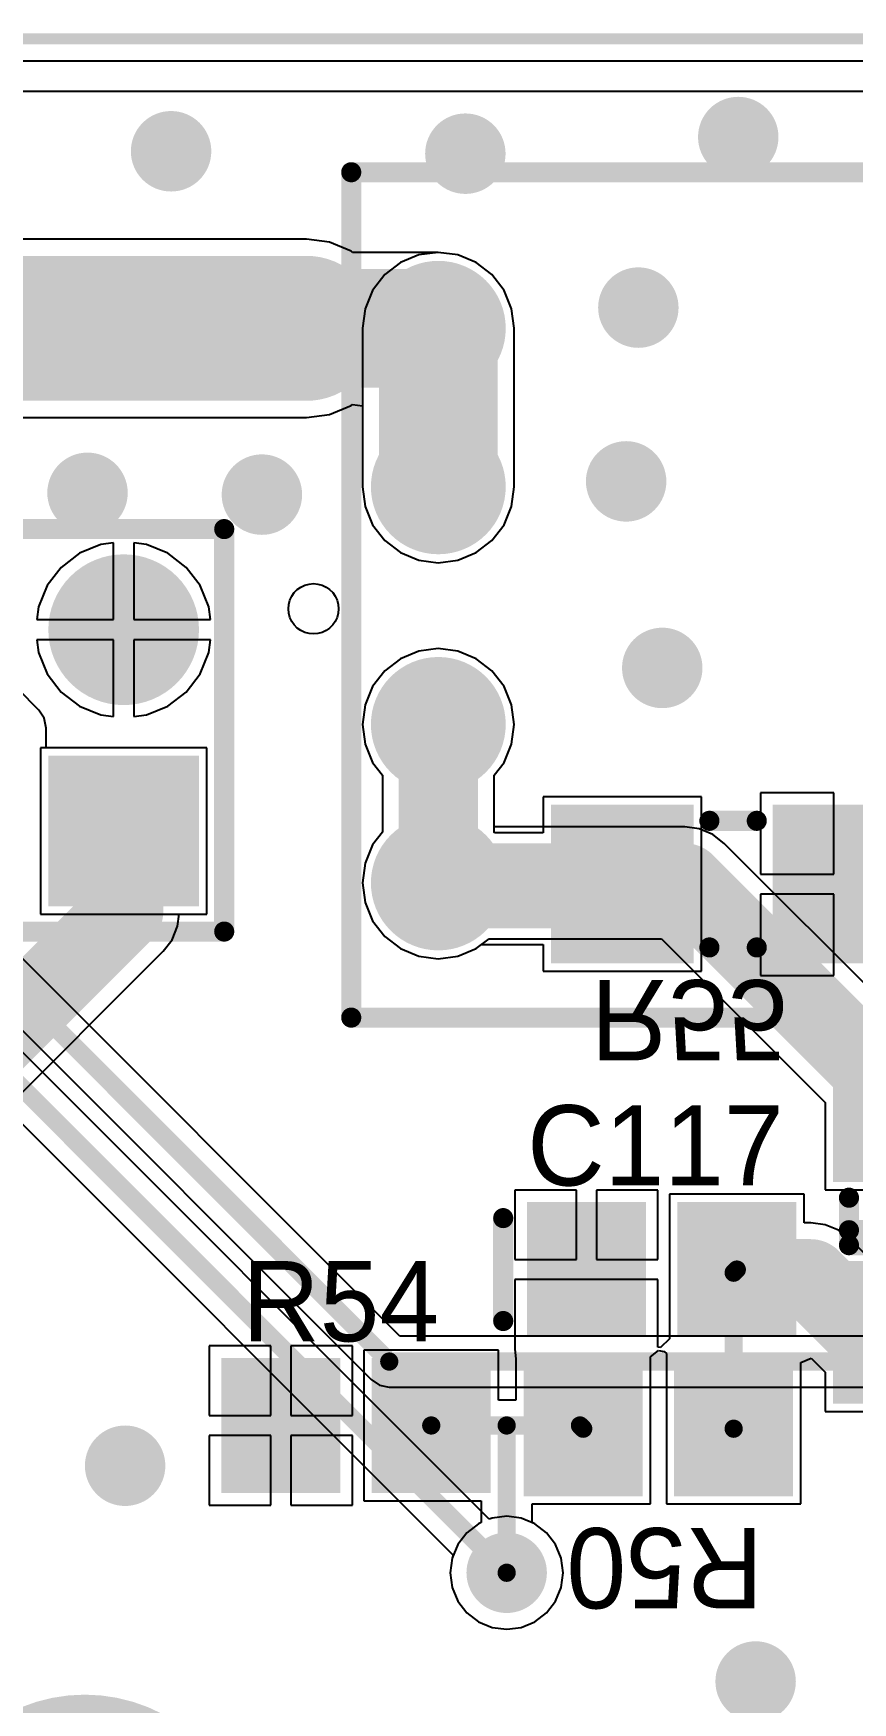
# Model space of a CAD drawing. Header units: millimetres. Extents: x 0 to 7.36, y -3.03 to 0.
# Drawn here: x 4.187 to 4.594, y -0.827 to 0.003 of the extents above; entities that cross this region are included whole.
import ezdxf

# ---------------------------------------------------------------- set-up
doc = ezdxf.new("R2010")
doc.units = ezdxf.units.MM
doc.header["$MEASUREMENT"] = 0
for name, color, linetype in [('BottomLayer', 5, 'Continuous'), ('BottomOverlay', 54, 'Continuous'), ('BottomPaste', 16, 'Continuous'), ('BottomSolder', 6, 'Continuous'), ('KeepOutLayer', 6, 'Continuous'), ('MultiLayer', 9, 'Continuous'), ('PadHoleLayer', 156, 'Continuous'), ('TopLayer', 1, 'Continuous'), ('TopOverlay', 2, 'Continuous'), ('TopPaste', 8, 'Continuous'), ('TopSolder', 216, 'Continuous'), ('ViaHoleLayer', 16, 'Continuous')]:
    doc.layers.add(name, color=color, linetype=linetype)

# ---------------------------------------------------------------- blocks, each defined once
blk = doc.blocks.new('SWR_TANDEM_MATCH_5')
at = {"layer": 'BottomLayer', "const_width": 0.02953}
for points in [[(-0.35512, 0.13248, 1), (-0.32559, 0.13248, 1)], [(0.19606, 0.13248, 1), (0.22559, 0.13248, 1)], [(-0.35512, 0.05374, 1), (-0.32559, 0.05374, 1)], [(0.31417, -0.00532, 1), (0.3437, -0.00532, 1)], [(-0.35512, -0.06437, 1), (-0.32559, -0.06437, 1)], [(-0.35512, -0.14311, 1), (-0.32559, -0.14311, 1)], [(0.19606, -0.14311, 1), (0.22559, -0.14311, 1)]]:
    blk.add_lwpolyline(points, format="xyb", close=True, dxfattribs=at)
at = {"layer": 'BottomSolder', "const_width": 0.03353}
for points in [[(-0.35712, 0.13248, 1), (-0.32359, 0.13248, 1)], [(0.19406, 0.13248, 1), (0.22759, 0.13248, 1)], [(-0.35712, 0.05374, 1), (-0.32359, 0.05374, 1)], [(0.31217, -0.00532, 1), (0.3457, -0.00532, 1)], [(-0.35712, -0.06437, 1), (-0.32359, -0.06437, 1)], [(-0.35712, -0.14311, 1), (-0.32359, -0.14311, 1)], [(0.19406, -0.14311, 1), (0.22759, -0.14311, 1)]]:
    blk.add_lwpolyline(points, format="xyb", close=True, dxfattribs=at)
at = {"layer": 'MultiLayer', "const_width": 0.02953}
for points in [[(-0.35512, 0.13248, 1), (-0.32559, 0.13248, 1)], [(0.19606, 0.13248, 1), (0.22559, 0.13248, 1)], [(-0.35512, 0.05374, 1), (-0.32559, 0.05374, 1)], [(0.31417, -0.00532, 1), (0.3437, -0.00532, 1)], [(-0.35512, -0.06437, 1), (-0.32559, -0.06437, 1)], [(-0.35512, -0.14311, 1), (-0.32559, -0.14311, 1)], [(0.19606, -0.14311, 1), (0.22559, -0.14311, 1)]]:
    blk.add_lwpolyline(points, format="xyb", close=True, dxfattribs=at)
at = {"layer": 'PadHoleLayer', "const_width": 0.01772}
for points in [[(-0.34921, 0.13248, 1), (-0.3315, 0.13248, 1)], [(0.20197, 0.13248, 1), (0.21969, 0.13248, 1)], [(-0.34921, 0.05374, 1), (-0.3315, 0.05374, 1)], [(0.32008, -0.00532, 1), (0.3378, -0.00532, 1)], [(-0.34921, -0.06437, 1), (-0.3315, -0.06437, 1)], [(-0.34921, -0.14311, 1), (-0.3315, -0.14311, 1)], [(0.20197, -0.14311, 1), (0.21969, -0.14311, 1)]]:
    blk.add_lwpolyline(points, format="xyb", close=True, dxfattribs=at)
at = {"layer": 'TopLayer', "const_width": 0.02953}
for points in [[(-0.35512, 0.13248, 1), (-0.32559, 0.13248, 1)], [(0.19606, 0.13248, 1), (0.22559, 0.13248, 1)], [(-0.35512, 0.05374, 1), (-0.32559, 0.05374, 1)], [(0.31417, -0.00532, 1), (0.3437, -0.00532, 1)], [(-0.35512, -0.06437, 1), (-0.32559, -0.06437, 1)], [(-0.35512, -0.14311, 1), (-0.32559, -0.14311, 1)], [(0.19606, -0.14311, 1), (0.22559, -0.14311, 1)]]:
    blk.add_lwpolyline(points, format="xyb", close=True, dxfattribs=at)
at = {"layer": 'TopOverlay', "const_width": 0.01}
for points in [[(-0.38366, 0.21004), (0.38366, 0.21004)], [(-0.38366, -0.21004), (-0.38366, 0.21004)], [(0.38366, -0.21004), (0.38366, 0.21004)], [(-0.38366, -0.21004), (0.38366, -0.21004)]]:
    blk.add_lwpolyline(points, dxfattribs=at)
at = {"layer": 'TopOverlay', "const_width": 0.005}
for points in [[(-0.38616, 0.21004, 1), (-0.38116, 0.21004, 1)], [(-0.38616, 0.21004, 1), (-0.38116, 0.21004, 1)], [(0.38116, 0.21004, 1), (0.38616, 0.21004, 1)], [(0.38116, 0.21004, 1), (0.38616, 0.21004, 1)], [(-0.38616, -0.21004, 1), (-0.38116, -0.21004, 1)], [(-0.38616, -0.21004, 1), (-0.38116, -0.21004, 1)], [(0.38116, -0.21004, 1), (0.38616, -0.21004, 1)], [(0.38116, -0.21004, 1), (0.38616, -0.21004, 1)]]:
    blk.add_lwpolyline(points, format="xyb", close=True, dxfattribs=at)
at = {"layer": 'TopSolder', "const_width": 0.03353}
for points in [[(-0.35712, 0.13248, 1), (-0.32359, 0.13248, 1)], [(0.19406, 0.13248, 1), (0.22759, 0.13248, 1)], [(-0.35712, 0.05374, 1), (-0.32359, 0.05374, 1)], [(0.31217, -0.00532, 1), (0.3457, -0.00532, 1)], [(-0.35712, -0.06437, 1), (-0.32359, -0.06437, 1)], [(-0.35712, -0.14311, 1), (-0.32359, -0.14311, 1)], [(0.19406, -0.14311, 1), (0.22759, -0.14311, 1)]]:
    blk.add_lwpolyline(points, format="xyb", close=True, dxfattribs=at)
blk = doc.blocks.new('90131_0124_B_6')
at = {"layer": 'BottomLayer', "const_width": 0.03346}
for points in [[(-0.06673, 0.05, 1), (-0.03327, 0.05, 1)], [(0.03327, 0.05, 1), (0.06673, 0.05, 1)], [(0.13327, 0.05, 1), (0.16673, 0.05, 1)], [(-0.16673, -0.05, 1), (-0.13327, -0.05, 1)], [(-0.06673, -0.05, 1), (-0.03327, -0.05, 1)], [(0.03327, -0.05, 1), (0.06673, -0.05, 1)], [(0.13327, -0.05, 1), (0.16673, -0.05, 1)]]:
    blk.add_lwpolyline(points, format="xyb", close=True, dxfattribs=at)
at = {"layer": 'BottomLayer'}
blk.add_solid([(-0.18346, 0.01654), (-0.11654, 0.01654), (-0.18346, 0.08346), (-0.11654, 0.08346)], dxfattribs=at)
at = {"layer": 'BottomOverlay', "const_width": 0.01}
for points in [[(0.2, 0.1), (-0.2, 0.1)], [(-0.2, 0.1), (-0.2, -0.1)], [(0.2, 0.1), (0.2, -0.1)], [(0.2, -0.1), (-0.2, -0.1)]]:
    blk.add_lwpolyline(points, dxfattribs=at)
at = {"layer": 'BottomOverlay', "const_width": 0.005}
for points in [[(-0.2025, 0.1, 1), (-0.1975, 0.1, 1)], [(-0.2025, 0.1, 1), (-0.1975, 0.1, 1)], [(0.1975, 0.1, 1), (0.2025, 0.1, 1)], [(0.1975, 0.1, 1), (0.2025, 0.1, 1)], [(-0.2025, -0.1, 1), (-0.1975, -0.1, 1)], [(-0.2025, -0.1, 1), (-0.1975, -0.1, 1)], [(0.1975, -0.1, 1), (0.2025, -0.1, 1)], [(0.1975, -0.1, 1), (0.2025, -0.1, 1)]]:
    blk.add_lwpolyline(points, format="xyb", close=True, dxfattribs=at)
at = {"layer": 'BottomSolder', "const_width": 0.03746}
for points in [[(-0.06873, 0.05, 1), (-0.03127, 0.05, 1)], [(0.03127, 0.05, 1), (0.06873, 0.05, 1)], [(0.13127, 0.05, 1), (0.16873, 0.05, 1)], [(-0.16873, -0.05, 1), (-0.13127, -0.05, 1)], [(-0.06873, -0.05, 1), (-0.03127, -0.05, 1)], [(0.03127, -0.05, 1), (0.06873, -0.05, 1)], [(0.13127, -0.05, 1), (0.16873, -0.05, 1)]]:
    blk.add_lwpolyline(points, format="xyb", close=True, dxfattribs=at)
at = {"layer": 'BottomSolder'}
blk.add_solid([(-0.18746, 0.01254), (-0.11254, 0.01254), (-0.18746, 0.08746), (-0.11254, 0.08746)], dxfattribs=at)
at = {"layer": 'MultiLayer', "const_width": 0.03346}
for points in [[(-0.06673, 0.05, 1), (-0.03327, 0.05, 1)], [(0.03327, 0.05, 1), (0.06673, 0.05, 1)], [(0.13327, 0.05, 1), (0.16673, 0.05, 1)], [(-0.16673, -0.05, 1), (-0.13327, -0.05, 1)], [(-0.06673, -0.05, 1), (-0.03327, -0.05, 1)], [(0.03327, -0.05, 1), (0.06673, -0.05, 1)], [(0.13327, -0.05, 1), (0.16673, -0.05, 1)]]:
    blk.add_lwpolyline(points, format="xyb", close=True, dxfattribs=at)
at = {"layer": 'MultiLayer'}
blk.add_solid([(-0.18346, 0.01654), (-0.11654, 0.01654), (-0.18346, 0.08346), (-0.11654, 0.08346)], dxfattribs=at)
at = {"layer": 'PadHoleLayer', "const_width": 0.02165}
for points in [[(-0.16083, 0.05, 1), (-0.13917, 0.05, 1)], [(-0.06083, 0.05, 1), (-0.03917, 0.05, 1)], [(0.03917, 0.05, 1), (0.06083, 0.05, 1)], [(0.13917, 0.05, 1), (0.16083, 0.05, 1)], [(-0.16083, -0.05, 1), (-0.13917, -0.05, 1)], [(-0.06083, -0.05, 1), (-0.03917, -0.05, 1)], [(0.03917, -0.05, 1), (0.06083, -0.05, 1)], [(0.13917, -0.05, 1), (0.16083, -0.05, 1)]]:
    blk.add_lwpolyline(points, format="xyb", close=True, dxfattribs=at)
at = {"layer": 'TopLayer', "const_width": 0.03346}
for points in [[(-0.06673, 0.05, 1), (-0.03327, 0.05, 1)], [(0.03327, 0.05, 1), (0.06673, 0.05, 1)], [(0.13327, 0.05, 1), (0.16673, 0.05, 1)], [(-0.16673, -0.05, 1), (-0.13327, -0.05, 1)], [(-0.06673, -0.05, 1), (-0.03327, -0.05, 1)], [(0.03327, -0.05, 1), (0.06673, -0.05, 1)], [(0.13327, -0.05, 1), (0.16673, -0.05, 1)]]:
    blk.add_lwpolyline(points, format="xyb", close=True, dxfattribs=at)
at = {"layer": 'TopLayer'}
blk.add_solid([(-0.18346, 0.01654), (-0.11654, 0.01654), (-0.18346, 0.08346), (-0.11654, 0.08346)], dxfattribs=at)
at = {"layer": 'TopSolder', "const_width": 0.03746}
for points in [[(-0.06873, 0.05, 1), (-0.03127, 0.05, 1)], [(0.03127, 0.05, 1), (0.06873, 0.05, 1)], [(0.13127, 0.05, 1), (0.16873, 0.05, 1)], [(-0.16873, -0.05, 1), (-0.13127, -0.05, 1)], [(-0.06873, -0.05, 1), (-0.03127, -0.05, 1)], [(0.03127, -0.05, 1), (0.06873, -0.05, 1)], [(0.13127, -0.05, 1), (0.16873, -0.05, 1)]]:
    blk.add_lwpolyline(points, format="xyb", close=True, dxfattribs=at)
at = {"layer": 'TopSolder'}
blk.add_solid([(-0.18746, 0.01254), (-0.11254, 0.01254), (-0.18746, 0.08746), (-0.11254, 0.08746)], dxfattribs=at)
blk = doc.blocks.new('DIODE_1206_34')
at = {"layer": 'TopLayer'}
for points in [[(-0.08661, -0.03543), (-0.02362, -0.03543), (-0.08661, 0.03543), (-0.02362, 0.03543)], [(0.02362, -0.03543), (0.08661, -0.03543), (0.02362, 0.03543), (0.08661, 0.03543)]]:
    blk.add_solid(points, dxfattribs=at)
at = {"layer": 'TopOverlay', "const_width": 0.01}
for points in [[(-0.01182, 0.03146), (-0.01182, -0.03146)], [(-0.01178, 0.03146), (0.01178, 0.03146)], [(-0.00437, 0.03146), (-0.00437, -0.03146)], [(-0.01178, -0.03146), (0.01178, -0.03146)]]:
    blk.add_lwpolyline(points, dxfattribs=at)
at = {"layer": 'TopOverlay', "const_width": 0.005}
for points in [[(-0.01431, 0.03146, 1), (-0.00932, 0.03146, 1)], [(-0.01428, 0.03146, 1), (-0.00928, 0.03146, 1)], [(-0.00687, 0.03146, 1), (-0.00187, 0.03146, 1)], [(0.00928, 0.03146, 1), (0.01428, 0.03146, 1)], [(-0.01431, -0.03146, 1), (-0.00932, -0.03146, 1)], [(-0.01428, -0.03146, 1), (-0.00928, -0.03146, 1)], [(-0.00687, -0.03146, 1), (-0.00187, -0.03146, 1)], [(0.00928, -0.03146, 1), (0.01428, -0.03146, 1)]]:
    blk.add_lwpolyline(points, format="xyb", close=True, dxfattribs=at)
at = {"layer": 'TopPaste'}
for points in [[(-0.08661, -0.03543), (-0.02362, -0.03543), (-0.08661, 0.03543), (-0.02362, 0.03543)], [(0.02362, -0.03543), (0.08661, -0.03543), (0.02362, 0.03543), (0.08661, 0.03543)]]:
    blk.add_solid(points, dxfattribs=at)
at = {"layer": 'TopSolder'}
for points in [[(-0.09061, -0.03943), (-0.01962, -0.03943), (-0.09061, 0.03943), (-0.01962, 0.03943)], [(0.01962, -0.03943), (0.09061, -0.03943), (0.01962, 0.03943), (0.09061, 0.03943)]]:
    blk.add_solid(points, dxfattribs=at)
blk = doc.blocks.new('RES_1206_B_55')
at = {"layer": 'BottomLayer'}
for points in [[(-0.08661, -0.03543), (-0.02362, -0.03543), (-0.08661, 0.03543), (-0.02362, 0.03543)], [(0.02362, -0.03543), (0.08661, -0.03543), (0.02362, 0.03543), (0.08661, 0.03543)]]:
    blk.add_solid(points, dxfattribs=at)
at = {"layer": 'BottomOverlay', "const_width": 0.01}
for points in [[(-0.01178, 0.03146), (0.01178, 0.03146)], [(-0.01178, -0.03146), (0.01178, -0.03146)]]:
    blk.add_lwpolyline(points, dxfattribs=at)
at = {"layer": 'BottomOverlay', "const_width": 0.005}
for points in [[(-0.01428, 0.03146, 1), (-0.00928, 0.03146, 1)], [(0.00928, 0.03146, 1), (0.01428, 0.03146, 1)], [(-0.01428, -0.03146, 1), (-0.00928, -0.03146, 1)], [(0.00928, -0.03146, 1), (0.01428, -0.03146, 1)]]:
    blk.add_lwpolyline(points, format="xyb", close=True, dxfattribs=at)
at = {"layer": 'BottomPaste'}
for points in [[(-0.08661, -0.03543), (-0.02362, -0.03543), (-0.08661, 0.03543), (-0.02362, 0.03543)], [(0.02362, -0.03543), (0.08661, -0.03543), (0.02362, 0.03543), (0.08661, 0.03543)]]:
    blk.add_solid(points, dxfattribs=at)
at = {"layer": 'BottomSolder'}
for points in [[(-0.09061, -0.03943), (-0.01962, -0.03943), (-0.09061, 0.03943), (-0.01962, 0.03943)], [(0.01962, -0.03943), (0.09061, -0.03943), (0.01962, 0.03943), (0.09061, 0.03943)]]:
    blk.add_solid(points, dxfattribs=at)
blk = doc.blocks.new('RES_0805_136')
at = {"layer": 'TopLayer'}
for points in [[(-0.06299, -0.02953), (-0.01181, -0.02953), (-0.06299, 0.02953), (-0.01181, 0.02953)], [(0.01181, -0.02953), (0.06299, -0.02953), (0.01181, 0.02953), (0.06299, 0.02953)]]:
    blk.add_solid(points, dxfattribs=at)
at = {"layer": 'TopPaste'}
for points in [[(-0.06299, -0.02953), (-0.01181, -0.02953), (-0.06299, 0.02953), (-0.01181, 0.02953)], [(0.01181, -0.02953), (0.06299, -0.02953), (0.01181, 0.02953), (0.06299, 0.02953)]]:
    blk.add_solid(points, dxfattribs=at)
at = {"layer": 'TopSolder'}
for points in [[(-0.06699, -0.03353), (-0.00781, -0.03353), (-0.06699, 0.03353), (-0.00781, 0.03353)], [(0.00781, -0.03353), (0.06699, -0.03353), (0.00781, 0.03353), (0.06699, 0.03353)]]:
    blk.add_solid(points, dxfattribs=at)
blk = doc.blocks.new('RES_0805_210')
at = {"layer": 'TopLayer'}
for points in [[(-0.06299, -0.02953), (-0.01181, -0.02953), (-0.06299, 0.02953), (-0.01181, 0.02953)], [(0.01181, -0.02953), (0.06299, -0.02953), (0.01181, 0.02953), (0.06299, 0.02953)]]:
    blk.add_solid(points, dxfattribs=at)
at = {"layer": 'TopPaste'}
for points in [[(-0.06299, -0.02953), (-0.01181, -0.02953), (-0.06299, 0.02953), (-0.01181, 0.02953)], [(0.01181, -0.02953), (0.06299, -0.02953), (0.01181, 0.02953), (0.06299, 0.02953)]]:
    blk.add_solid(points, dxfattribs=at)
at = {"layer": 'TopSolder'}
for points in [[(-0.06699, -0.03353), (-0.00781, -0.03353), (-0.06699, 0.03353), (-0.00781, 0.03353)], [(0.00781, -0.03353), (0.06699, -0.03353), (0.00781, 0.03353), (0.06699, 0.03353)]]:
    blk.add_solid(points, dxfattribs=at)
blk = doc.blocks.new('CAP_0805_259')
at = {"layer": 'TopLayer'}
for points in [[(-0.05511, -0.02953), (-0.00393, -0.02953), (-0.05511, 0.02953), (-0.00393, 0.02953)], [(0.0197, -0.02953), (0.07088, -0.02953), (0.0197, 0.02953), (0.07088, 0.02953)]]:
    blk.add_solid(points, dxfattribs=at)
at = {"layer": 'TopOverlay', "const_width": 0.01}
blk.add_lwpolyline([(-0.07088, -0.02557), (-0.07088, 0.02557)], dxfattribs=at)
at = {"layer": 'TopOverlay', "const_width": 0.005}
for points in [[(-0.07338, 0.02557, 1), (-0.06838, 0.02557, 1)], [(-0.07338, -0.02557, 1), (-0.06838, -0.02557, 1)]]:
    blk.add_lwpolyline(points, format="xyb", close=True, dxfattribs=at)
at = {"layer": 'TopPaste'}
for points in [[(-0.05511, -0.02953), (-0.00393, -0.02953), (-0.05511, 0.02953), (-0.00393, 0.02953)], [(0.0197, -0.02953), (0.07088, -0.02953), (0.0197, 0.02953), (0.07088, 0.02953)]]:
    blk.add_solid(points, dxfattribs=at)
at = {"layer": 'TopSolder'}
for points in [[(-0.05911, -0.03353), (0.00007, -0.03353), (-0.05911, 0.03353), (0.00007, 0.03353)], [(0.0157, -0.03353), (0.07488, -0.03353), (0.0157, 0.03353), (0.07488, 0.03353)]]:
    blk.add_solid(points, dxfattribs=at)

msp = doc.modelspace()

# ---------------------------------------------------------------- linework, layer by layer
at = {"layer": 'BottomLayer'}
for p, q in [((0.04957, -0.01084), (7.35137, -0.01084)), ((4.37867, -0.10737), (4.36957, -0.11114)), ((4.38843, -0.10609), (4.37867, -0.10737)), ((4.39819, -0.10737), (4.38843, -0.10609)), ((4.40729, -0.11114), (4.39819, -0.10737)), ((4.36957, -0.11114), (4.36175, -0.11714)), ((4.4151, -0.11714), (4.40729, -0.11114)), ((4.36175, -0.11714), (4.35576, -0.12495)), ((4.4211, -0.12495), (4.4151, -0.11714)), ((4.35576, -0.12495), (4.35199, -0.13405)), ((4.42487, -0.13405), (4.4211, -0.12495)), ((4.35199, -0.13405), (4.3507, -0.14381)), ((4.42615, -0.14381), (4.42487, -0.13405)), ((4.3507, -0.14381), (4.3507, -0.22255)), ((4.42615, -0.22255), (4.42615, -0.14381)), ((4.3507, -0.22255), (4.35199, -0.23231)), ((4.42487, -0.23231), (4.42615, -0.22255)), ((4.35199, -0.23231), (4.35576, -0.24141)), ((4.4211, -0.24141), (4.42487, -0.23231)), ((4.35576, -0.24141), (4.36175, -0.24923)), ((4.4151, -0.24923), (4.4211, -0.24141)), ((4.21004, -0.25561), (4.20096, -0.26258)), ((4.22061, -0.25123), (4.21004, -0.25561)), ((4.22696, -0.2504), (4.22061, -0.25123)), ((4.22696, -0.28858), (4.22696, -0.2504)), ((4.24331, -0.25123), (4.23696, -0.2504)), ((4.23696, -0.2504), (4.23696, -0.28858)), ((4.25388, -0.25561), (4.24331, -0.25123)), ((4.26296, -0.26258), (4.25388, -0.25561)), ((4.36175, -0.24923), (4.36957, -0.25522)), ((4.36957, -0.25522), (4.37867, -0.25899)), ((4.39819, -0.25899), (4.40729, -0.25522)), ((4.40729, -0.25522), (4.4151, -0.24923)), ((4.20096, -0.26258), (4.19399, -0.27166)), ((4.26993, -0.27166), (4.26296, -0.26258)), ((4.37867, -0.25899), (4.38843, -0.26028)), ((4.38843, -0.26028), (4.39819, -0.25899)), ((4.19399, -0.27166), (4.18961, -0.28223)), ((4.27431, -0.28223), (4.26993, -0.27166)), ((4.18961, -0.28223), (4.18878, -0.28858)), ((4.18878, -0.28858), (4.22696, -0.28858)), ((4.23696, -0.28858), (4.27514, -0.28858)), ((4.27514, -0.28858), (4.27431, -0.28223)), ((4.22696, -0.29858), (4.18878, -0.29858)), ((4.18878, -0.29858), (4.18961, -0.30493)), ((4.22696, -0.33676), (4.22696, -0.29858)), ((4.27514, -0.29858), (4.23696, -0.29858)), ((4.23696, -0.29858), (4.23696, -0.33676)), ((4.27431, -0.30493), (4.27514, -0.29858)), ((4.18961, -0.30493), (4.19399, -0.3155)), ((4.26993, -0.3155), (4.27431, -0.30493)), ((4.37867, -0.30422), (4.36957, -0.30799)), ((4.38843, -0.30294), (4.37867, -0.30422)), ((4.39819, -0.30422), (4.38843, -0.30294)), ((4.40729, -0.30799), (4.39819, -0.30422)), ((4.36175, -0.31399), (4.35576, -0.3218)), ((4.36957, -0.30799), (4.36175, -0.31399)), ((4.4151, -0.31399), (4.40729, -0.30799)), ((4.4211, -0.3218), (4.4151, -0.31399)), ((4.19399, -0.3155), (4.20096, -0.32458)), ((4.26296, -0.32458), (4.26993, -0.3155)), ((4.35576, -0.3218), (4.35199, -0.3309)), ((4.42487, -0.3309), (4.4211, -0.3218)), ((4.20096, -0.32458), (4.21004, -0.33154)), ((4.21004, -0.33154), (4.22061, -0.33592)), ((4.24331, -0.33592), (4.25388, -0.33154)), ((4.25388, -0.33154), (4.26296, -0.32458)), ((4.35199, -0.3309), (4.3507, -0.34066)), ((4.42615, -0.34066), (4.42487, -0.3309)), ((4.22061, -0.33592), (4.22696, -0.33676)), ((4.23696, -0.33676), (4.24331, -0.33592)), ((4.3507, -0.34066), (4.35199, -0.35043)), ((4.42487, -0.35043), (4.42615, -0.34066)), ((4.2733, -0.35224), (4.19062, -0.35224)), ((4.19062, -0.35224), (4.19062, -0.43492)), ((4.2733, -0.43492), (4.2733, -0.35224)), ((4.35199, -0.35043), (4.35576, -0.35952)), ((4.4211, -0.35952), (4.42487, -0.35043)), ((4.35576, -0.35952), (4.36063, -0.36587)), ((4.41623, -0.36587), (4.4211, -0.35952)), ((4.36063, -0.36587), (4.36063, -0.39419)), ((4.41623, -0.39419), (4.41623, -0.36587)), ((4.51925, -0.37669), (4.44051, -0.37669)), ((4.44051, -0.37669), (4.44051, -0.39445)), ((4.51925, -0.46331), (4.51925, -0.37669)), ((4.58512, -0.37457), (4.54862, -0.37457)), ((4.54862, -0.37457), (4.54862, -0.415)), ((4.58512, -0.415), (4.58512, -0.37457)), ((4.36063, -0.39419), (4.35576, -0.40054)), ((4.41643, -0.39445), (4.41623, -0.39419)), ((4.44051, -0.39445), (4.41643, -0.39445)), ((4.35576, -0.40054), (4.35199, -0.40964)), ((4.35199, -0.40964), (4.3507, -0.4194)), ((4.3507, -0.4194), (4.35199, -0.42917)), ((4.54862, -0.415), (4.58512, -0.415)), ((4.35199, -0.42917), (4.35576, -0.43826)), ((4.58512, -0.425), (4.54862, -0.425)), ((4.54862, -0.425), (4.54862, -0.46543)), ((4.58512, -0.46543), (4.58512, -0.425)), ((4.36927, -0.64461), (4.1615, -0.43684)), ((4.19062, -0.43492), (4.2733, -0.43492)), ((4.35576, -0.43826), (4.36175, -0.44608)), ((4.36175, -0.44608), (4.36957, -0.45207)), ((4.36957, -0.45207), (4.37867, -0.45584)), ((4.37867, -0.45584), (4.38843, -0.45713)), ((4.38843, -0.45713), (4.39819, -0.45584)), ((4.39819, -0.45584), (4.40729, -0.45207)), ((4.40729, -0.45207), (4.40993, -0.45004)), ((4.40993, -0.45004), (4.44051, -0.45004)), ((4.44051, -0.45004), (4.44051, -0.46331)), ((4.41373, -0.73563), (4.14205, -0.46395)), ((4.14768, -0.45879), (4.35509, -0.66619)), ((4.44051, -0.46331), (4.51925, -0.46331)), ((4.54862, -0.46543), (4.58512, -0.46543)), ((4.1206, -0.47826), (4.39585, -0.75351)), ((4.82281, -0.64461), (4.36927, -0.64461)), ((4.35509, -0.66619), (4.35919, -0.66893)), ((4.35919, -0.66893), (4.36403, -0.6699)), ((4.36403, -0.6699), (4.82337, -0.6699)), ((4.41514, -0.73504), (4.41373, -0.73563)), ((4.42242, -0.73408), (4.41514, -0.73504)), ((4.42969, -0.73504), (4.42242, -0.73408)), ((4.43647, -0.73785), (4.42969, -0.73504)), ((4.4423, -0.74232), (4.43647, -0.73785)), ((4.44677, -0.74814), (4.4423, -0.74232)), ((4.39585, -0.75351), (4.39526, -0.75492)), ((4.44957, -0.75492), (4.44677, -0.74814)), ((4.39526, -0.75492), (4.3943, -0.7622)), ((4.3943, -0.7622), (4.39526, -0.76947)), ((4.45053, -0.7622), (4.44957, -0.75492)), ((4.44957, -0.76947), (4.45053, -0.7622)), ((4.39526, -0.76947), (4.39807, -0.77625)), ((4.44677, -0.77625), (4.44957, -0.76947)), ((4.39807, -0.77625), (4.40254, -0.78208)), ((4.4423, -0.78208), (4.44677, -0.77625)), ((4.40254, -0.78208), (4.40836, -0.78654)), ((4.40836, -0.78654), (4.41514, -0.78935)), ((4.42969, -0.78935), (4.43647, -0.78654)), ((4.43647, -0.78654), (4.4423, -0.78208)), ((4.41514, -0.78935), (4.42242, -0.79031)), ((4.42242, -0.79031), (4.42969, -0.78935))]:
    msp.add_line(p, q, dxfattribs=at)
for points, const_width in [([(4.52757, -0.04876, 1), (4.54757, -0.04876, 1)], 0.02), ([(4.24554, -0.05583, 1), (4.26554, -0.05583, 1)], 0.02), ([(4.39187, -0.05702, 1), (4.41187, -0.05702, 1)], 0.02), ([(4.37367, -0.14381, 1), (4.40319, -0.14381, 1)], 0.02953), ([(4.47789, -0.13351, 1), (4.49789, -0.13351, 1)], 0.02), ([(4.37367, -0.22255, 1), (4.40319, -0.22255, 1)], 0.02953), ([(4.20398, -0.22556, 1), (4.22398, -0.22556, 1)], 0.02), ([(4.2907, -0.22644, 1), (4.3107, -0.22644, 1)], 0.02), ([(4.47182, -0.21987, 1), (4.49182, -0.21987, 1)], 0.02), ([(4.48978, -0.31256, 1), (4.50978, -0.31256, 1)], 0.02), ([(4.37859, -0.34066, 1), (4.39827, -0.34066, 1)], 0.01969), ([(4.37859, -0.4194, 1), (4.39827, -0.4194, 1)], 0.01969), ([(4.37859, -0.4194, 1), (4.39827, -0.4194, 1)], 0.01969), ([(4.38143, -0.42225, 1), (4.40112, -0.42225, 1)], 0.01969), ([(4.38143, -0.42225, 1), (4.40112, -0.42225, 1)], 0.01969), ([(4.46899, -0.42225, 1), (4.48868, -0.42225, 1)], 0.01969), ([(4.36176, -0.65725, 1), (4.36629, -0.65725, 1)], 0.00453), ([(4.36176, -0.65725, 1), (4.36629, -0.65725, 1)], 0.00453), ([(4.22268, -0.70902, 1), (4.24268, -0.70902, 1)], 0.02), ([(4.41242, -0.7622, 1), (4.43242, -0.7622, 1)], 0.02), ([(4.42015, -0.7622, 1), (4.42468, -0.7622, 1)], 0.00453), ([(4.53621, -0.81626, 1), (4.55621, -0.81626, 1)], 0.02)]:
    msp.add_lwpolyline(points, format="xyb", close=True, dxfattribs=dict(at, const_width=const_width))
for points, const_width in [([(4.38843, -0.22255), (4.38843, -0.14381)], 0.05906), ([(4.38843, -0.4194), (4.38843, -0.34066)], 0.03937), ([(4.38843, -0.4194), (4.39128, -0.42225)], 0.03937), ([(4.39128, -0.42225), (4.47883, -0.42225)], 0.03937), ([(4.15256, -0.44578), (4.36403, -0.65725)], 0.00906), ([(4.12583, -0.46561), (4.42242, -0.7622)], 0.00906), ([(4.36403, -0.65725), (4.8487, -0.65725)], 0.00906)]:
    msp.add_lwpolyline(points, dxfattribs=dict(at, const_width=const_width))
at = {"layer": 'BottomSolder', "const_width": 0.08274}
msp.add_lwpolyline([(4.17123, -0.90551, 1), (4.25397, -0.90551, 1)], format="xyb", close=True, dxfattribs=at)
at = {"layer": 'KeepOutLayer'}
for const_width in [0.00551, 0.005]:
    msp.add_lwpolyline([(0, 0), (7.3622, 0)], dxfattribs=dict(at, const_width=const_width))
at = {"layer": 'MultiLayer', "const_width": 0.02}
for points in [[(4.52757, -0.04876, 1), (4.54757, -0.04876, 1)], [(4.24554, -0.05583, 1), (4.26554, -0.05583, 1)], [(4.39187, -0.05702, 1), (4.41187, -0.05702, 1)], [(4.47789, -0.13351, 1), (4.49789, -0.13351, 1)], [(4.20398, -0.22556, 1), (4.22398, -0.22556, 1)], [(4.2907, -0.22644, 1), (4.3107, -0.22644, 1)], [(4.47182, -0.21987, 1), (4.49182, -0.21987, 1)], [(4.48978, -0.31256, 1), (4.50978, -0.31256, 1)], [(4.22268, -0.70902, 1), (4.24268, -0.70902, 1)], [(4.41242, -0.7622, 1), (4.43242, -0.7622, 1)], [(4.53621, -0.81626, 1), (4.55621, -0.81626, 1)]]:
    msp.add_lwpolyline(points, format="xyb", close=True, dxfattribs=at)
at = {"layer": 'TopLayer'}
for p, q in [((0.02598, -0.02598), (7.33622, -0.02598)), ((4.32288, -0.09953), (3.18981, -0.09953)), ((4.33434, -0.10104), (4.32288, -0.09953)), ((4.34502, -0.10547), (4.33434, -0.10104)), ((4.34582, -0.10609), (4.34502, -0.10547)), ((4.38843, -0.10609), (4.34582, -0.10609)), ((4.39819, -0.10737), (4.38843, -0.10609)), ((4.40729, -0.11114), (4.39819, -0.10737)), ((4.4151, -0.11714), (4.40729, -0.11114)), ((4.4211, -0.12495), (4.4151, -0.11714)), ((4.42487, -0.13405), (4.4211, -0.12495)), ((4.42615, -0.14381), (4.42487, -0.13405)), ((4.42615, -0.22255), (4.42615, -0.14381)), ((4.33434, -0.18658), (4.34502, -0.18216)), ((4.34502, -0.18216), (4.3457, -0.18163)), ((4.3457, -0.18163), (4.3507, -0.18232)), ((4.3507, -0.18232), (4.3507, -0.22255)), ((3.20815, -0.18809), (4.32288, -0.18809)), ((4.32288, -0.18809), (4.33434, -0.18658)), ((4.3507, -0.22255), (4.35199, -0.23231)), ((4.42487, -0.23231), (4.42615, -0.22255)), ((4.35199, -0.23231), (4.35576, -0.24141)), ((4.4211, -0.24141), (4.42487, -0.23231)), ((4.35576, -0.24141), (4.36175, -0.24923)), ((4.4151, -0.24923), (4.4211, -0.24141)), ((4.21004, -0.25561), (4.20096, -0.26258)), ((4.22061, -0.25123), (4.21004, -0.25561)), ((4.22696, -0.2504), (4.22061, -0.25123)), ((4.22696, -0.28858), (4.22696, -0.2504)), ((4.24331, -0.25123), (4.23696, -0.2504)), ((4.23696, -0.2504), (4.23696, -0.28858)), ((4.25388, -0.25561), (4.24331, -0.25123)), ((4.26296, -0.26258), (4.25388, -0.25561)), ((4.36175, -0.24923), (4.36957, -0.25522)), ((4.36957, -0.25522), (4.37867, -0.25899)), ((4.39819, -0.25899), (4.40729, -0.25522)), ((4.40729, -0.25522), (4.4151, -0.24923)), ((4.20096, -0.26258), (4.19399, -0.27166)), ((4.26993, -0.27166), (4.26296, -0.26258)), ((4.37867, -0.25899), (4.38843, -0.26028)), ((4.38843, -0.26028), (4.39819, -0.25899)), ((4.19399, -0.27166), (4.18961, -0.28223)), ((4.27431, -0.28223), (4.26993, -0.27166)), ((4.18961, -0.28223), (4.18878, -0.28858)), ((4.18878, -0.28858), (4.22696, -0.28858)), ((4.23696, -0.28858), (4.27514, -0.28858)), ((4.27514, -0.28858), (4.27431, -0.28223)), ((4.22696, -0.29858), (4.18878, -0.29858)), ((4.18878, -0.29858), (4.18961, -0.30493)), ((4.22696, -0.33676), (4.22696, -0.29858)), ((4.27514, -0.29858), (4.23696, -0.29858)), ((4.23696, -0.29858), (4.23696, -0.33676)), ((4.27431, -0.30493), (4.27514, -0.29858)), ((4.18961, -0.30493), (4.19399, -0.3155)), ((4.26993, -0.3155), (4.27431, -0.30493)), ((4.37867, -0.30422), (4.36957, -0.30799)), ((4.38843, -0.30294), (4.37867, -0.30422)), ((4.39819, -0.30422), (4.38843, -0.30294)), ((4.40729, -0.30799), (4.39819, -0.30422)), ((4.18974, -0.33348), (4.16884, -0.31257)), ((4.36175, -0.31399), (4.35576, -0.3218)), ((4.36957, -0.30799), (4.36175, -0.31399)), ((4.4151, -0.31399), (4.40729, -0.30799)), ((4.4211, -0.3218), (4.4151, -0.31399)), ((4.19399, -0.3155), (4.20096, -0.32458)), ((4.26296, -0.32458), (4.26993, -0.3155)), ((4.35576, -0.3218), (4.35199, -0.3309)), ((4.42487, -0.3309), (4.4211, -0.3218)), ((4.20096, -0.32458), (4.21004, -0.33154)), ((4.21004, -0.33154), (4.22061, -0.33592)), ((4.24331, -0.33592), (4.25388, -0.33154)), ((4.25388, -0.33154), (4.26296, -0.32458)), ((4.35199, -0.3309), (4.3507, -0.34066)), ((4.42615, -0.34066), (4.42487, -0.3309)), ((4.19249, -0.33758), (4.18974, -0.33348)), ((4.19345, -0.34242), (4.19249, -0.33758)), ((4.22061, -0.33592), (4.22696, -0.33676)), ((4.23696, -0.33676), (4.24331, -0.33592)), ((4.19345, -0.35224), (4.19345, -0.34242)), ((4.3507, -0.34066), (4.35199, -0.35043)), ((4.42487, -0.35043), (4.42615, -0.34066)), ((4.2733, -0.35224), (4.19345, -0.35224)), ((4.2733, -0.43492), (4.2733, -0.35224)), ((4.35199, -0.35043), (4.35576, -0.35952)), ((4.4211, -0.35952), (4.42487, -0.35043)), ((4.35576, -0.35952), (4.36063, -0.36587)), ((4.41623, -0.36587), (4.4211, -0.35952)), ((4.36063, -0.36587), (4.36063, -0.39419)), ((4.41623, -0.3916), (4.41623, -0.36587)), ((4.36063, -0.39419), (4.35576, -0.40054)), ((4.51099, -0.3916), (4.41623, -0.3916)), ((4.51818, -0.39255), (4.51099, -0.3916)), ((4.52489, -0.39533), (4.51818, -0.39255)), ((4.53064, -0.39975), (4.52489, -0.39533)), ((4.35576, -0.40054), (4.35199, -0.40964)), ((4.62402, -0.49313), (4.53064, -0.39975)), ((4.35199, -0.40964), (4.3507, -0.4194)), ((4.3507, -0.4194), (4.35199, -0.42917)), ((4.35199, -0.42917), (4.35576, -0.43826)), ((4.25881, -0.44093), (4.2596, -0.43492)), ((4.2596, -0.43492), (4.2733, -0.43492)), ((4.35576, -0.43826), (4.36175, -0.44608)), ((4.25162, -0.45339), (4.25603, -0.44763)), ((4.25603, -0.44763), (4.25881, -0.44093)), ((4.36175, -0.44608), (4.36957, -0.45207)), ((4.40729, -0.45207), (4.41364, -0.4472)), ((4.41364, -0.4472), (4.49947, -0.4472)), ((4.49947, -0.4472), (4.58078, -0.5285)), ((4.11088, -0.59412), (4.25162, -0.45339)), ((4.36957, -0.45207), (4.37867, -0.45584)), ((4.37867, -0.45584), (4.38843, -0.45713)), ((4.38843, -0.45713), (4.39819, -0.45584)), ((4.39819, -0.45584), (4.40729, -0.45207)), ((4.58078, -0.5285), (4.58078, -0.57187)), ((4.45706, -0.57202), (4.42646, -0.57202)), ((4.42646, -0.57202), (4.42646, -0.60654)), ((4.45706, -0.60654), (4.45706, -0.57202)), ((4.49765, -0.57202), (4.46706, -0.57202)), ((4.46706, -0.57202), (4.46706, -0.60654)), ((4.49765, -0.60654), (4.49765, -0.57202)), ((4.58078, -0.57187), (4.66739, -0.57187)), ((4.57032, -0.57414), (4.50339, -0.57414)), ((4.50339, -0.57414), (4.50339, -0.64603)), ((4.57032, -0.58831), (4.57032, -0.57414)), ((4.5736, -0.58831), (4.57032, -0.58831)), ((4.58079, -0.58926), (4.5736, -0.58831)), ((4.5875, -0.59204), (4.58079, -0.58926)), ((4.59325, -0.59645), (4.5875, -0.59204)), ((4.60016, -0.60336), (4.59325, -0.59645)), ((4.42646, -0.60654), (4.45706, -0.60654)), ((4.46706, -0.60654), (4.49765, -0.60654)), ((4.49765, -0.61654), (4.42646, -0.61654)), ((4.42646, -0.61654), (4.42646, -0.64846)), ((4.49765, -0.64674), (4.49765, -0.61654)), ((4.49765, -0.65009), (4.49765, -0.64674)), ((4.50339, -0.64603), (4.49897, -0.65033)), ((4.3051, -0.64948), (4.27451, -0.64948)), ((4.27451, -0.64948), (4.27451, -0.68401)), ((4.3051, -0.68401), (4.3051, -0.64948)), ((4.34569, -0.64948), (4.3151, -0.64948)), ((4.3151, -0.64948), (4.3151, -0.68401)), ((4.34569, -0.68401), (4.34569, -0.64948)), ((4.41837, -0.65161), (4.35144, -0.65161)), ((4.35144, -0.65161), (4.35144, -0.72641)), ((4.41837, -0.67636), (4.41837, -0.65161)), ((4.42646, -0.64846), (4.42646, -0.65107)), ((4.42646, -0.65107), (4.42702, -0.65584)), ((4.49394, -0.65492), (4.4979, -0.65169)), ((4.49394, -0.72803), (4.49394, -0.65492)), ((4.49897, -0.65033), (4.49765, -0.65009)), ((4.4979, -0.65169), (4.50065, -0.65231)), ((4.50065, -0.65231), (4.50182, -0.65329)), ((4.50182, -0.65329), (4.50182, -0.65589)), ((4.42702, -0.65584), (4.42702, -0.67636)), ((4.50182, -0.65589), (4.50182, -0.72803)), ((4.56875, -0.65764), (4.57375, -0.65557)), ((4.56875, -0.72803), (4.56875, -0.65764)), ((4.57375, -0.65557), (4.58057, -0.66239)), ((4.58057, -0.66239), (4.58078, -0.66255)), ((4.58078, -0.66255), (4.58078, -0.6821)), ((4.42702, -0.67636), (4.41837, -0.67636)), ((4.27451, -0.68401), (4.3051, -0.68401)), ((4.3151, -0.68401), (4.34569, -0.68401)), ((4.58078, -0.6821), (4.66739, -0.6821)), ((4.3051, -0.69401), (4.27451, -0.69401)), ((4.27451, -0.69401), (4.27451, -0.72854)), ((4.3051, -0.72854), (4.3051, -0.69401)), ((4.34569, -0.69401), (4.3151, -0.69401)), ((4.3151, -0.69401), (4.3151, -0.72854)), ((4.34569, -0.72854), (4.34569, -0.69401)), ((4.27451, -0.72854), (4.3051, -0.72854)), ((4.3151, -0.72854), (4.34569, -0.72854)), ((4.35144, -0.72641), (4.40977, -0.72641)), ((4.40977, -0.72641), (4.40977, -0.73726)), ((4.43506, -0.73726), (4.43506, -0.72803)), ((4.43506, -0.72803), (4.49394, -0.72803)), ((4.50182, -0.72803), (4.56875, -0.72803)), ((4.40836, -0.73785), (4.40254, -0.74232)), ((4.40977, -0.73726), (4.40836, -0.73785)), ((4.43647, -0.73785), (4.43506, -0.73726)), ((4.4423, -0.74232), (4.43647, -0.73785)), ((4.40254, -0.74232), (4.39807, -0.74814)), ((4.44677, -0.74814), (4.4423, -0.74232)), ((4.39807, -0.74814), (4.39526, -0.75492)), ((4.44957, -0.75492), (4.44677, -0.74814)), ((4.39526, -0.75492), (4.3943, -0.7622)), ((4.3943, -0.7622), (4.39526, -0.76947)), ((4.45053, -0.7622), (4.44957, -0.75492)), ((4.44957, -0.76947), (4.45053, -0.7622)), ((4.39526, -0.76947), (4.39807, -0.77625)), ((4.44677, -0.77625), (4.44957, -0.76947)), ((4.39807, -0.77625), (4.40254, -0.78208)), ((4.4423, -0.78208), (4.44677, -0.77625)), ((4.40254, -0.78208), (4.40836, -0.78654)), ((4.40836, -0.78654), (4.41514, -0.78935)), ((4.42969, -0.78935), (4.43647, -0.78654)), ((4.43647, -0.78654), (4.4423, -0.78208)), ((4.41514, -0.78935), (4.42242, -0.79031)), ((4.42242, -0.79031), (4.42969, -0.78935))]:
    msp.add_line(p, q, dxfattribs=at)
for points, const_width in [([(4.52757, -0.04876, 1), (4.54757, -0.04876, 1)], 0.02), ([(4.24554, -0.05583, 1), (4.26554, -0.05583, 1)], 0.02), ([(4.39187, -0.05702, 1), (4.41187, -0.05702, 1)], 0.02), ([(4.30487, -0.14381, 1), (4.34089, -0.14381, 1)], 0.03602), ([(4.30811, -0.14381, 1), (4.33764, -0.14381, 1)], 0.02953), ([(4.37367, -0.14381, 1), (4.40319, -0.14381, 1)], 0.02953), ([(4.37367, -0.14381, 1), (4.40319, -0.14381, 1)], 0.02953), ([(4.47789, -0.13351, 1), (4.49789, -0.13351, 1)], 0.02), ([(4.37367, -0.22255, 1), (4.40319, -0.22255, 1)], 0.02953), ([(4.20398, -0.22556, 1), (4.22398, -0.22556, 1)], 0.02), ([(4.2907, -0.22644, 1), (4.3107, -0.22644, 1)], 0.02), ([(4.47182, -0.21987, 1), (4.49182, -0.21987, 1)], 0.02), ([(4.48978, -0.31256, 1), (4.50978, -0.31256, 1)], 0.02), ([(4.37859, -0.34066, 1), (4.39827, -0.34066, 1)], 0.01969), ([(4.22212, -0.39358, 1), (4.2418, -0.39358, 1)], 0.01969), ([(4.37859, -0.4194, 1), (4.39827, -0.4194, 1)], 0.01969), ([(4.37859, -0.4194, 1), (4.39827, -0.4194, 1)], 0.01969), ([(4.50115, -0.4194, 1), (4.52083, -0.4194, 1)], 0.01969), ([(4.50115, -0.4194, 1), (4.52083, -0.4194, 1)], 0.01969), ([(4.22212, -0.43373, 1), (4.2418, -0.43373, 1)], 0.01969), ([(4.22212, -0.43373, 1), (4.2418, -0.43373, 1)], 0.01969), ([(4.52702, -0.61154, 1), (4.5467, -0.61154, 1)], 0.01969), ([(4.52702, -0.61611, 1), (4.5467, -0.61611, 1)], 0.01969), ([(4.52702, -0.61611, 1), (4.5467, -0.61611, 1)], 0.01969), ([(4.56376, -0.61611, 1), (4.58344, -0.61611, 1)], 0.01969), ([(4.56376, -0.61611, 1), (4.58344, -0.61611, 1)], 0.01969), ([(4.53302, -0.61311, 1), (4.53755, -0.61311, 1)], 0.00453), ([(4.53302, -0.61311, 1), (4.53755, -0.61311, 1)], 0.00453), ([(4.53459, -0.61154, 1), (4.53912, -0.61154, 1)], 0.00453), ([(4.59038, -0.64273, 1), (4.61006, -0.64273, 1)], 0.01969), ([(4.59038, -0.64273, 1), (4.61006, -0.64273, 1)], 0.01969), ([(4.38264, -0.68901, 1), (4.38717, -0.68901, 1)], 0.00453), ([(4.42015, -0.68901, 1), (4.42468, -0.68901, 1)], 0.00453), ([(4.42015, -0.68901, 1), (4.42468, -0.68901, 1)], 0.00453), ([(4.42015, -0.68901, 1), (4.42468, -0.68901, 1)], 0.00453), ([(4.45659, -0.68901, 1), (4.46112, -0.68901, 1)], 0.00453), ([(4.45659, -0.68901, 1), (4.46112, -0.68901, 1)], 0.00453), ([(4.45822, -0.69063, 1), (4.46274, -0.69063, 1)], 0.00453), ([(4.53302, -0.69063, 1), (4.53755, -0.69063, 1)], 0.00453), ([(4.22268, -0.70902, 1), (4.24268, -0.70902, 1)], 0.02), ([(4.41242, -0.7622, 1), (4.43242, -0.7622, 1)], 0.02), ([(4.42015, -0.7622, 1), (4.42468, -0.7622, 1)], 0.00453), ([(4.53621, -0.81626, 1), (4.55621, -0.81626, 1)], 0.02)]:
    msp.add_lwpolyline(points, format="xyb", close=True, dxfattribs=dict(at, const_width=const_width))
for points, const_width in [([(3.18981, -0.14381), (4.32288, -0.14381)], 0.07205), ([(4.32288, -0.14381), (4.38843, -0.14381)], 0.05906), ([(4.38843, -0.22255), (4.38843, -0.14381)], 0.05906), ([(4.38843, -0.4194), (4.38843, -0.34066)], 0.03937), ([(4.23196, -0.43373), (4.23196, -0.39358)], 0.03937), ([(4.38843, -0.4194), (4.51099, -0.4194)], 0.03937), ([(4.51099, -0.4194), (4.62408, -0.5325)], 0.03937), ([(4.09122, -0.57447), (4.23196, -0.43373)], 0.03937), ([(4.53686, -0.61611), (4.53686, -0.61154)], 0.03937), ([(4.53686, -0.61611), (4.5736, -0.61611)], 0.03937), ([(4.5736, -0.61611), (4.60022, -0.64273)], 0.03937), ([(4.53528, -0.61311), (4.53686, -0.61154)], 0.00906), ([(4.53528, -0.69063), (4.53528, -0.61311)], 0.00906), ([(4.60022, -0.64273), (4.62408, -0.64273)], 0.03937), ([(4.38491, -0.68901), (4.42242, -0.68901)], 0.00906), ([(4.42242, -0.7622), (4.42242, -0.68901)], 0.00906), ([(4.42242, -0.68901), (4.45886, -0.68901)], 0.00906), ([(4.45886, -0.68901), (4.46048, -0.69063)], 0.00906)]:
    msp.add_lwpolyline(points, dxfattribs=dict(at, const_width=const_width))
at = {"layer": 'TopOverlay'}
for p, q in [((4.31677, -0.27516), (4.31831, -0.27362)), ((4.31831, -0.27362), (4.3201, -0.27237)), ((4.3201, -0.27237), (4.32207, -0.27144)), ((4.32207, -0.27144), (4.32418, -0.27088)), ((4.32418, -0.27088), (4.32635, -0.27069)), ((4.32635, -0.27069), (4.32852, -0.27088)), ((4.32852, -0.27088), (4.33062, -0.27144)), ((4.33062, -0.27144), (4.33259, -0.27237)), ((4.33259, -0.27237), (4.33438, -0.27362)), ((4.33438, -0.27362), (4.33592, -0.27516)), ((4.31385, -0.28319), (4.31404, -0.28102)), ((4.31404, -0.28102), (4.3146, -0.27892)), ((4.3146, -0.27892), (4.31552, -0.27694)), ((4.31552, -0.27694), (4.31677, -0.27516)), ((4.33592, -0.27516), (4.33717, -0.27694)), ((4.33717, -0.27694), (4.33809, -0.27892)), ((4.33809, -0.27892), (4.33865, -0.28102)), ((4.33865, -0.28102), (4.33885, -0.28319)), ((4.31404, -0.28536), (4.31385, -0.28319)), ((4.3146, -0.28746), (4.31404, -0.28536)), ((4.31552, -0.28944), (4.3146, -0.28746)), ((4.31677, -0.29122), (4.31552, -0.28944)), ((4.33717, -0.28944), (4.33592, -0.29122)), ((4.33809, -0.28746), (4.33717, -0.28944)), ((4.33865, -0.28536), (4.33809, -0.28746)), ((4.33885, -0.28319), (4.33865, -0.28536)), ((4.33885, -0.28319), (4.33885, -0.28319)), ((4.31831, -0.29277), (4.31677, -0.29122)), ((4.3201, -0.29402), (4.31831, -0.29277)), ((4.32207, -0.29494), (4.3201, -0.29402)), ((4.32418, -0.2955), (4.32207, -0.29494)), ((4.32635, -0.29569), (4.32418, -0.2955)), ((4.32852, -0.2955), (4.32635, -0.29569)), ((4.33062, -0.29494), (4.32852, -0.2955)), ((4.33259, -0.29402), (4.33062, -0.29494)), ((4.33438, -0.29277), (4.33259, -0.29402)), ((4.33592, -0.29122), (4.33438, -0.29277))]:
    msp.add_line(p, q, dxfattribs=at)
at = {"layer": 'TopSolder', "const_width": 0.08274}
msp.add_lwpolyline([(4.17123, -0.90551, 1), (4.25397, -0.90551, 1)], format="xyb", close=True, dxfattribs=at)
at = {"layer": 'ViaHoleLayer', "const_width": 0.00956}
for points in [[(4.53279, -0.04876, 1), (4.54236, -0.04876, 1)], [(4.25075, -0.05583, 1), (4.26032, -0.05583, 1)], [(4.39709, -0.05702, 1), (4.40665, -0.05702, 1)], [(4.48311, -0.13351, 1), (4.49267, -0.13351, 1)], [(4.47704, -0.21987, 1), (4.4866, -0.21987, 1)], [(4.2092, -0.22556, 1), (4.21876, -0.22556, 1)], [(4.29592, -0.22644, 1), (4.30548, -0.22644, 1)], [(4.495, -0.31256, 1), (4.50456, -0.31256, 1)], [(4.2279, -0.70902, 1), (4.23746, -0.70902, 1)], [(4.41764, -0.7622, 1), (4.4272, -0.7622, 1)], [(4.54143, -0.81626, 1), (4.55099, -0.81626, 1)]]:
    msp.add_lwpolyline(points, format="xyb", close=True, dxfattribs=at)

# ---------------------------------------------------------------- block references
for name, p in [('SWR_TANDEM_MATCH_5', (4.72878, -0.27629)), ('CAP_0805_259', (4.49157, -0.61154)), ('RES_0805_136', (4.3475, -0.68901))]:
    msp.add_blockref(name, p)
for name, p, rotation in [('90131_0124_B_6', (4.08196, -0.34358), 180), ('RES_1206_B_55', (4.535, -0.42), 360), ('DIODE_1206_34', (4.62408, -0.58761), 90), ('RES_0805_210', (4.49788, -0.69063), 180)]:
    msp.add_blockref(name, p, dxfattribs=dict(rotation=rotation))

# ---------------------------------------------------------------- texts
at = {"layer": 'BottomOverlay', "text_generation_flag": 2}
msp.add_text('R55', height=0.039894, rotation=180, dxfattribs=at).set_placement((4.46428, -0.4677))
at = {"layer": 'TopOverlay'}
for s, p in [('C117', (4.43261, -0.56975)), ('R54', (4.29092, -0.64722))]:
    msp.add_text(s, height=0.039894, dxfattribs=at).set_placement(p)
msp.add_text('R50', height=0.039894, rotation=180, dxfattribs=at).set_placement((4.55, -0.74))

doc.saveas('drawing.dxf')
